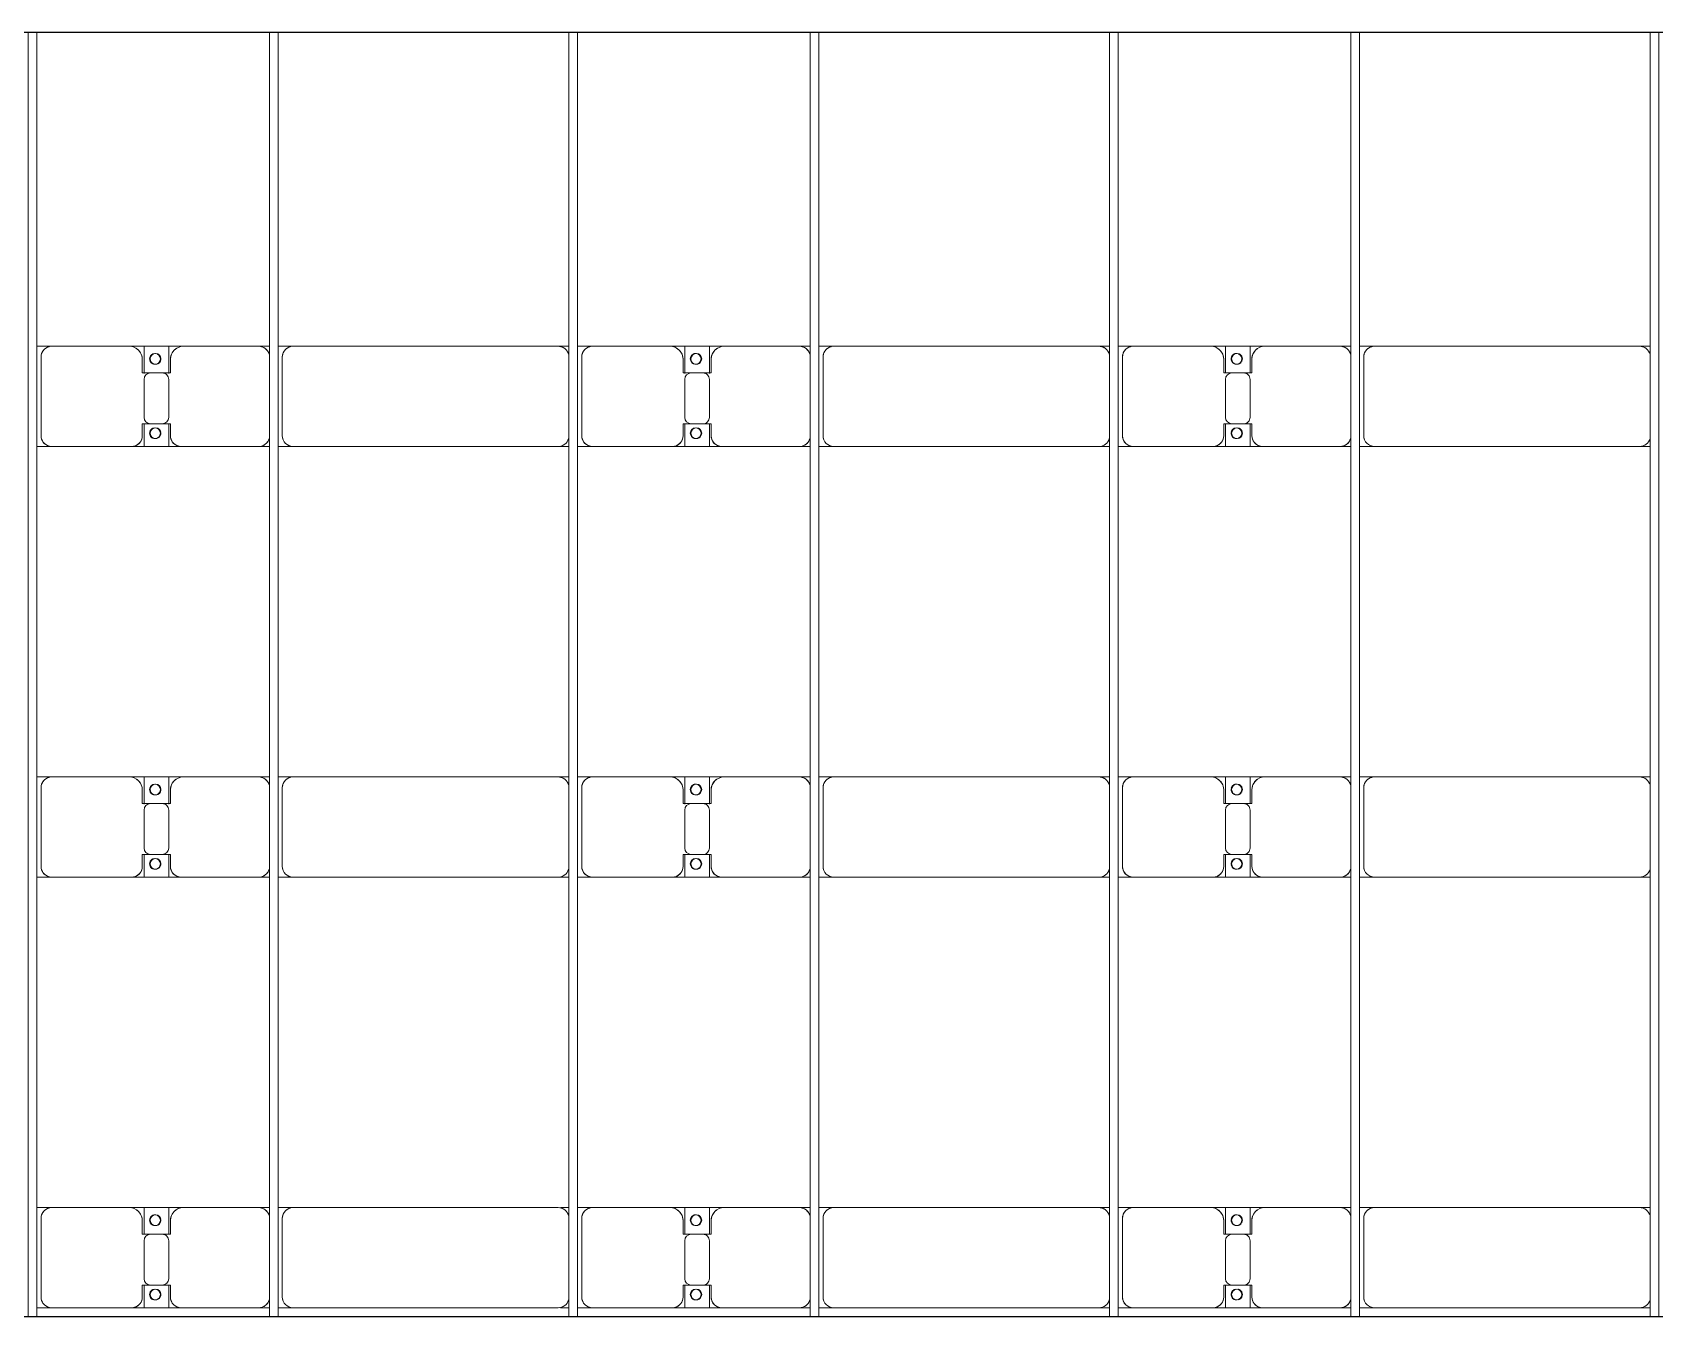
# Model space of a CAD drawing. Header units: millimetres. Extents: x -248177 to 167033, y 156986 to 268923.
# Drawn here: x -197593 to -190063, y 228459 to 234420 of the extents above; entities that cross this region are included whole.
import ezdxf

# ---------------------------------------------------------------- set-up
doc = ezdxf.new("R2010")
doc.units = ezdxf.units.MM
for name, color, linetype, lineweight in [('A-DETL-MBND', 5, 'Continuous', 9), ('A-GENM', 13, 'Continuous', 9), ('S-BEAM', 12, 'Continuous', 9)]:
    doc.layers.add(name, color=color, linetype=linetype, lineweight=lineweight)

# ---------------------------------------------------------------- blocks, each defined once
blk = doc.blocks.new('Dai phao do pin - DẢI PHAO ĐỠ PIN-V34-BỐ TRÍ KHUNG KẾT CẤU BÈ PIN 02')
at = {"layer": 'A-DETL-MBND', "color": 8}
for p, q in [((40859.7, 241.6), (40929.7, 241.6)), ((40859.7, 241.6), (40929.7, 241.6)), ((41289.7, 241.6), (40929.7, 241.6)), ((41289.7, 241.6), (41472.2, 241.6)), ((41472.2, 241.6), (41289.7, 241.6)), ((41357.8, 241.6), (41540.3, 241.6)), ((41357.8, 116.2), (41357.8, 241.6)), ((41540.3, 241.6), (41357.8, 241.6)), ((41472.2, 241.6), (41472.2, 116.2)), ((41890.3, 241.6), (41540.3, 241.6)), ((41890.3, 241.6), (41939.7, 241.6)), ((41890.3, 241.6), (41939.7, 241.6)), ((41979.7, 241.6), (42049.7, 241.6)), ((41979.7, 241.6), (42049.7, 241.6)), ((43280.3, 241.6), (42049.7, 241.6)), ((43290.8, 241.6), (43329.7, 241.6)), ((43290.8, 241.6), (43329.7, 241.6)), ((43369.7, 241.6), (43439.7, 241.6)), ((43369.7, 241.6), (43439.7, 241.6)), ((43799.7, 241.6), (43439.7, 241.6)), ((43799.7, 241.6), (43982.2, 241.6)), ((43982.2, 241.6), (43799.7, 241.6)), ((43867.8, 241.6), (44050.3, 241.6)), ((43867.8, 116.2), (43867.8, 241.6)), ((44050.3, 241.6), (43867.8, 241.6)), ((43982.2, 241.6), (43982.2, 116.2)), ((44400.3, 241.6), (44050.3, 241.6)), ((44400.3, 241.6), (44449.7, 241.6)), ((44400.3, 241.6), (44449.7, 241.6)), ((44489.7, 241.6), (44559.7, 241.6)), ((44489.7, 241.6), (44559.7, 241.6)), ((45790.3, 241.6), (44559.7, 241.6)), ((45790.3, 241.6), (45839.7, 241.6)), ((45790.3, 241.6), (45839.7, 241.6)), ((45879.7, 241.6), (45949.7, 241.6)), ((45879.7, 241.6), (45949.7, 241.6)), ((46309.7, 241.6), (45949.7, 241.6)), ((46309.7, 241.6), (46492.2, 241.6)), ((46492.2, 241.6), (46309.7, 241.6)), ((46377.8, 241.6), (46560.3, 241.6)), ((46377.8, 116.2), (46377.8, 241.6)), ((46560.3, 241.6), (46377.8, 241.6)), ((46492.2, 241.6), (46492.2, 116.2)), ((46910.3, 241.6), (46560.3, 241.6)), ((46910.3, 241.6), (46959.7, 241.6)), ((46910.3, 241.6), (46959.7, 241.6)), ((46999.7, 241.6), (47069.7, 241.6)), ((46999.7, 241.6), (47069.7, 241.6)), ((48300.3, 241.6), (47069.7, 241.6)), ((48300.3, 241.6), (48349.7, 241.6)), ((48300.3, 241.6), (48349.7, 241.6)), ((40879.7, 191.6), (40879.7, -173.4)), ((41349.7, 118.2), (41349.7, 181.6)), ((41480.3, 181.6), (41480.3, 118.2)), ((41999.7, 191.6), (41999.7, -173.4)), ((43389.7, 191.6), (43389.7, -173.4)), ((43859.7, 118.2), (43859.7, 181.6)), ((43990.3, 181.6), (43990.3, 118.2)), ((44509.7, 191.6), (44509.7, -173.4)), ((45899.7, 191.6), (45899.7, -173.4)), ((46369.7, 118.2), (46369.7, 181.6)), ((46500.3, 181.6), (46500.3, 118.2)), ((47019.7, 191.6), (47019.7, -173.4)), ((41442.2, 118.2), (41349.7, 118.2)), ((41357.8, 88.2), (41357.8, -88.2)), ((41480.3, 118.2), (41387.8, 118.2)), ((41472.2, -88.2), (41472.2, 88.2)), ((43952.2, 118.2), (43859.7, 118.2)), ((43867.8, 88.2), (43867.8, -88.2)), ((43990.3, 118.2), (43897.8, 118.2)), ((43982.2, -88.2), (43982.2, 88.2)), ((46462.2, 118.2), (46369.7, 118.2)), ((46377.8, 88.2), (46377.8, -88.2)), ((46500.3, 118.2), (46407.8, 118.2)), ((46492.2, -88.2), (46492.2, 88.2)), ((41349.7, -173.4), (41349.7, -118.2)), ((41349.7, -118.2), (41442.2, -118.2)), ((41357.8, -223.4), (41357.8, -116.2)), ((41387.8, -118.2), (41480.3, -118.2)), ((41472.2, -116.2), (41472.2, -223.4)), ((41480.3, -118.2), (41480.3, -173.4)), ((43859.7, -173.4), (43859.7, -118.2)), ((43859.7, -118.2), (43952.2, -118.2)), ((43867.8, -223.4), (43867.8, -116.2)), ((43897.8, -118.2), (43990.3, -118.2)), ((43982.2, -116.2), (43982.2, -223.4)), ((43990.3, -118.2), (43990.3, -173.4)), ((46369.7, -173.4), (46369.7, -118.2)), ((46369.7, -118.2), (46462.2, -118.2)), ((46377.8, -223.4), (46377.8, -116.2)), ((46407.8, -118.2), (46500.3, -118.2)), ((46492.2, -116.2), (46492.2, -223.4)), ((46500.3, -118.2), (46500.3, -173.4)), ((40929.7, -223.4), (40859.7, -223.4)), ((40929.7, -223.4), (40859.7, -223.4)), ((40929.7, -223.4), (41299.7, -223.4)), ((41472.2, -223.4), (41299.7, -223.4)), ((41299.7, -223.4), (41472.2, -223.4)), ((41530.3, -223.4), (41357.8, -223.4)), ((41357.8, -223.4), (41530.3, -223.4)), ((41530.3, -223.4), (41890.3, -223.4)), ((41939.7, -223.4), (41890.3, -223.4)), ((41939.7, -223.4), (41890.3, -223.4)), ((42049.7, -223.4), (41979.7, -223.4)), ((42049.7, -223.4), (41979.7, -223.4)), ((42049.7, -223.4), (43280.3, -223.4)), ((43329.7, -223.4), (43290.8, -223.4)), ((43329.7, -223.4), (43290.8, -223.4)), ((43439.7, -223.4), (43369.7, -223.4)), ((43439.7, -223.4), (43369.7, -223.4)), ((43439.7, -223.4), (43809.7, -223.4)), ((43982.2, -223.4), (43809.7, -223.4)), ((43809.7, -223.4), (43982.2, -223.4)), ((44040.3, -223.4), (43867.8, -223.4)), ((43867.8, -223.4), (44040.3, -223.4)), ((44040.3, -223.4), (44400.3, -223.4)), ((44449.7, -223.4), (44400.3, -223.4)), ((44449.7, -223.4), (44400.3, -223.4)), ((44559.7, -223.4), (44489.7, -223.4)), ((44559.7, -223.4), (44489.7, -223.4)), ((44559.7, -223.4), (45790.3, -223.4)), ((45839.7, -223.4), (45790.3, -223.4)), ((45839.7, -223.4), (45790.3, -223.4)), ((45949.7, -223.4), (45879.7, -223.4)), ((45949.7, -223.4), (45879.7, -223.4)), ((45949.7, -223.4), (46319.7, -223.4)), ((46492.2, -223.4), (46319.7, -223.4)), ((46319.7, -223.4), (46492.2, -223.4)), ((46550.3, -223.4), (46377.8, -223.4)), ((46377.8, -223.4), (46550.3, -223.4)), ((46550.3, -223.4), (46910.3, -223.4)), ((46959.7, -223.4), (46910.3, -223.4)), ((46959.7, -223.4), (46910.3, -223.4)), ((47069.7, -223.4), (46999.7, -223.4)), ((47069.7, -223.4), (46999.7, -223.4)), ((47069.7, -223.4), (48300.3, -223.4)), ((48349.7, -223.4), (48300.3, -223.4)), ((48349.7, -223.4), (48300.3, -223.4))]:
    blk.add_line(p, q, dxfattribs=at)
for centre, radius, start, end in [((40929.7, 191.6), 50, 90, 180), ((40929.7, 191.6), 50, 105, 180), ((41289.7, 181.6), 60, 0, 90), ((41289.7, 181.6), 60, 0, 60), ((41540.3, 181.6), 60, 90, 180), ((41540.3, 181.6), 60, 120, 180), ((41890.3, 191.6), 50, 15, 90), ((41890.3, 191.6), 50, 15, 75), ((42049.7, 191.6), 50, 90, 180), ((42049.7, 191.6), 50, 105, 135), ((43280.3, 191.6), 50, 15, 90), ((43280.3, 191.6), 50, 60, 77.87391), ((43439.7, 191.6), 50, 90, 180), ((43439.7, 191.6), 50, 105, 180), ((43799.7, 181.6), 60, 0, 90), ((43799.7, 181.6), 60, 0, 60), ((44050.3, 181.6), 60, 90, 180), ((44050.3, 181.6), 60, 120, 180), ((44400.3, 191.6), 50, 15, 90), ((44400.3, 191.6), 50, 15, 75), ((44559.7, 191.6), 50, 90, 180), ((44559.7, 191.6), 50, 105, 135), ((45790.3, 191.6), 50, 15, 90), ((45790.3, 191.6), 50, 60, 90), ((45949.7, 191.6), 50, 90, 180), ((45949.7, 191.6), 50, 105, 180), ((46309.7, 181.6), 60, 0, 90), ((46309.7, 181.6), 60, 0, 60), ((46560.3, 181.6), 60, 90, 180), ((46560.3, 181.6), 60, 120, 180), ((46910.3, 191.6), 50, 15, 90), ((46910.3, 191.6), 50, 15, 75), ((47069.7, 191.6), 50, 90, 180), ((47069.7, 191.6), 50, 105, 135), ((48300.3, 191.6), 50, 15, 90), ((48300.3, 191.6), 50, 60, 90), ((41408.6, 183.2), 25, 0, 180), ((41408.6, 183.2), 25, 180, 0), ((41408.6, 183.2), 25, 0, 165), ((41411.4, 183.2), 25, 0, 180), ((41411.4, 183.2), 25, 90, 180), ((41411.4, 183.2), 25, 180, 360), ((41411.4, 183.2), 25, 180, 300), ((41408.6, 183.2), 25, 210, 0), ((41411.4, 183.2), 25, 15, 75), ((41411.4, 183.2), 25, 330, 345), ((42049.7, 191.6), 50, 150, 180), ((43280.3, 191.6), 50, 15, 30), ((43918.6, 183.2), 25, 0, 180), ((43918.6, 183.2), 25, 180, 360), ((43918.6, 183.2), 25, 0, 165), ((43921.4, 183.2), 25, 0, 180), ((43921.4, 183.2), 25, 90, 180), ((43921.4, 183.2), 25, 180, 0), ((43921.4, 183.2), 25, 180, 300), ((43918.6, 183.2), 25, 210, 360), ((43921.4, 183.2), 25, 15, 75), ((43921.4, 183.2), 25, 330, 345), ((44559.7, 191.6), 50, 150, 180), ((45790.3, 191.6), 50, 15, 30), ((46428.6, 183.2), 25, 0, 180), ((46428.6, 183.2), 25, 180, 0), ((46428.6, 183.2), 25, 0, 165), ((46431.4, 183.2), 25, 0, 180), ((46431.4, 183.2), 25, 90, 180), ((46431.4, 183.2), 25, 180, 360), ((46431.4, 183.2), 25, 180, 300), ((46428.6, 183.2), 25, 210, 0), ((46431.4, 183.2), 25, 15, 75), ((46431.4, 183.2), 25, 330, 345), ((47069.7, 191.6), 50, 150, 180), ((48300.3, 191.6), 50, 15, 30), ((41387.8, 88.2), 30, 90, 180), ((41442.2, 88.2), 30, 360, 90), ((43897.8, 88.2), 30, 90, 180), ((43952.2, 88.2), 30, 360, 90), ((46407.8, 88.2), 30, 90, 180), ((46462.2, 88.2), 30, 0, 90), ((41387.8, -88.2), 30, 180, 270), ((41408.6, -161.8), 25, 0, 180), ((41408.6, -161.8), 25, 105, 165), ((41411.4, -161.8), 25, 0, 180), ((41411.4, -161.8), 25, 105, 180), ((41408.6, -161.8), 25, 0, 75), ((41411.4, -161.8), 25, 15, 75), ((41442.2, -88.2), 30, 270, 360), ((43897.8, -88.2), 30, 180, 270), ((43918.6, -161.8), 25, 0, 180), ((43918.6, -161.8), 25, 105, 165), ((43921.4, -161.8), 25, 0, 180), ((43921.4, -161.8), 25, 105, 180), ((43918.6, -161.8), 25, 0, 75), ((43921.4, -161.8), 25, 15, 75), ((43952.2, -88.2), 30, 270, 0), ((46407.8, -88.2), 30, 180, 270), ((46428.6, -161.8), 25, 0, 180), ((46428.6, -161.8), 25, 105, 165), ((46431.4, -161.8), 25, 0, 180), ((46431.4, -161.8), 25, 105, 180), ((46428.6, -161.8), 25, 0, 75), ((46431.4, -161.8), 25, 15, 75), ((46462.2, -88.2), 30, 270, 0), ((40929.7, -173.4), 50, 180, 270), ((40929.7, -173.4), 50, 180, 255), ((41299.7, -173.4), 50, 270, 0), ((41299.7, -173.4), 50, 285, 0), ((41408.6, -161.8), 25, 180, 360), ((41408.6, -161.8), 25, 195, 0), ((41411.4, -161.8), 25, 180, 0), ((41411.4, -161.8), 25, 180, 270), ((41411.4, -161.8), 25, 285, 345), ((41530.3, -173.4), 50, 180, 270), ((41530.3, -173.4), 50, 180, 255), ((41890.3, -173.4), 50, 270, 345), ((41890.3, -173.4), 50, 285, 345), ((42049.7, -173.4), 50, 180, 270), ((42049.7, -173.4), 50, 180, 210), ((42049.7, -173.4), 50, 240, 270), ((43280.3, -173.4), 50, 270, 345), ((43280.3, -173.4), 50, 285, 300), ((43280.3, -173.4), 50, 330, 345), ((43439.7, -173.4), 50, 180, 270), ((43439.7, -173.4), 50, 180, 255), ((43809.7, -173.4), 50, 270, 0), ((43809.7, -173.4), 50, 285, 0), ((43918.6, -161.8), 25, 180, 0), ((43918.6, -161.8), 25, 195, 0), ((43921.4, -161.8), 25, 180, 0), ((43921.4, -161.8), 25, 180, 270), ((43921.4, -161.8), 25, 285, 345), ((44040.3, -173.4), 50, 180, 270), ((44040.3, -173.4), 50, 180, 255), ((44400.3, -173.4), 50, 270, 345), ((44400.3, -173.4), 50, 285, 345), ((44559.7, -173.4), 50, 180, 270), ((44559.7, -173.4), 50, 180, 210), ((44559.7, -173.4), 50, 240, 270), ((45790.3, -173.4), 50, 270, 345), ((45790.3, -173.4), 50, 285, 300), ((45790.3, -173.4), 50, 330, 345), ((45949.7, -173.4), 50, 180, 270), ((45949.7, -173.4), 50, 180, 255), ((46319.7, -173.4), 50, 270, 0), ((46319.7, -173.4), 50, 285, 360), ((46428.6, -161.8), 25, 180, 360), ((46428.6, -161.8), 25, 195, 0), ((46431.4, -161.8), 25, 180, 360), ((46431.4, -161.8), 25, 180, 270), ((46431.4, -161.8), 25, 285, 345), ((46550.3, -173.4), 50, 180, 270), ((46550.3, -173.4), 50, 180, 255), ((46910.3, -173.4), 50, 270, 345), ((46910.3, -173.4), 50, 285, 345), ((47069.7, -173.4), 50, 180, 270), ((47069.7, -173.4), 50, 180, 210), ((47069.7, -173.4), 50, 240, 270), ((48300.3, -173.4), 50, 270, 345), ((48300.3, -173.4), 50, 285, 300), ((48300.3, -173.4), 50, 330, 345)]:
    blk.add_arc(centre, radius, start, end, dxfattribs=at)
blk = doc.blocks.new('Dai phao do pin - DẢI PHAO ĐỠ PIN-V35-BỐ TRÍ KHUNG KẾT CẤU BÈ PIN 02')
at = {"layer": 'A-DETL-MBND', "color": 8}
for p, q in [((40859.7, 241.6), (40929.7, 241.6)), ((40859.7, 241.6), (40929.7, 241.6)), ((41289.7, 241.6), (40929.7, 241.6)), ((41289.7, 241.6), (41472.2, 241.6)), ((41472.2, 241.6), (41289.7, 241.6)), ((41357.8, 241.6), (41540.3, 241.6)), ((41357.8, 116.2), (41357.8, 241.6)), ((41540.3, 241.6), (41357.8, 241.6)), ((41472.2, 241.6), (41472.2, 116.2)), ((41890.3, 241.6), (41540.3, 241.6)), ((41890.3, 241.6), (41939.7, 241.6)), ((41890.3, 241.6), (41939.7, 241.6)), ((41979.7, 241.6), (42049.7, 241.6)), ((41979.7, 241.6), (42049.7, 241.6)), ((43280.3, 241.6), (42049.7, 241.6)), ((43280.3, 241.6), (43329.7, 241.6)), ((43280.3, 241.6), (43329.7, 241.6)), ((43369.7, 241.6), (43439.7, 241.6)), ((43369.7, 241.6), (43439.7, 241.6)), ((43799.7, 241.6), (43439.7, 241.6)), ((43799.7, 241.6), (43982.2, 241.6)), ((43982.2, 241.6), (43799.7, 241.6)), ((43867.8, 241.6), (44050.3, 241.6)), ((43867.8, 116.2), (43867.8, 241.6)), ((44050.3, 241.6), (43867.8, 241.6)), ((43982.2, 241.6), (43982.2, 116.2)), ((44400.3, 241.6), (44050.3, 241.6)), ((44400.3, 241.6), (44449.7, 241.6)), ((44400.3, 241.6), (44449.7, 241.6)), ((44489.7, 241.6), (44559.7, 241.6)), ((44489.7, 241.6), (44559.7, 241.6)), ((45790.3, 241.6), (44559.7, 241.6)), ((45790.3, 241.6), (45839.7, 241.6)), ((45790.3, 241.6), (45839.7, 241.6)), ((45879.7, 241.6), (45949.7, 241.6)), ((45879.7, 241.6), (45949.7, 241.6)), ((46309.7, 241.6), (45949.7, 241.6)), ((46309.7, 241.6), (46492.2, 241.6)), ((46492.2, 241.6), (46309.7, 241.6)), ((46377.8, 241.6), (46560.3, 241.6)), ((46377.8, 116.2), (46377.8, 241.6)), ((46560.3, 241.6), (46377.8, 241.6)), ((46492.2, 241.6), (46492.2, 116.2)), ((46910.3, 241.6), (46560.3, 241.6)), ((46910.3, 241.6), (46959.7, 241.6)), ((46910.3, 241.6), (46959.7, 241.6)), ((46999.7, 241.6), (47069.7, 241.6)), ((46999.7, 241.6), (47069.7, 241.6)), ((48300.3, 241.6), (47069.7, 241.6)), ((48300.3, 241.6), (48349.7, 241.6)), ((48300.3, 241.6), (48349.7, 241.6)), ((40879.7, 191.6), (40879.7, -173.4)), ((41349.7, 118.2), (41349.7, 181.6)), ((41480.3, 181.6), (41480.3, 118.2)), ((41999.7, 191.6), (41999.7, -173.4)), ((43389.7, 191.6), (43389.7, -173.4)), ((43859.7, 118.2), (43859.7, 181.6)), ((43990.3, 181.6), (43990.3, 118.2)), ((44509.7, 191.6), (44509.7, -173.4)), ((45899.7, 191.6), (45899.7, -173.4)), ((46369.7, 118.2), (46369.7, 181.6)), ((46500.3, 181.6), (46500.3, 118.2)), ((47019.7, 191.6), (47019.7, -173.4)), ((41442.2, 118.2), (41349.7, 118.2)), ((41357.8, 88.2), (41357.8, -88.2)), ((41480.3, 118.2), (41387.8, 118.2)), ((41472.2, -88.2), (41472.2, 88.2)), ((43952.2, 118.2), (43859.7, 118.2)), ((43867.8, 88.2), (43867.8, -88.2)), ((43990.3, 118.2), (43897.8, 118.2)), ((43982.2, -88.2), (43982.2, 88.2)), ((46462.2, 118.2), (46369.7, 118.2)), ((46377.8, 88.2), (46377.8, -88.2)), ((46500.3, 118.2), (46407.8, 118.2)), ((46492.2, -88.2), (46492.2, 88.2)), ((41349.7, -173.4), (41349.7, -118.2)), ((41349.7, -118.2), (41442.2, -118.2)), ((41357.8, -223.4), (41357.8, -116.2)), ((41387.8, -118.2), (41480.3, -118.2)), ((41472.2, -116.2), (41472.2, -223.4)), ((41480.3, -118.2), (41480.3, -173.4)), ((43859.7, -173.4), (43859.7, -118.2)), ((43859.7, -118.2), (43952.2, -118.2)), ((43867.8, -223.4), (43867.8, -116.2)), ((43897.8, -118.2), (43990.3, -118.2)), ((43982.2, -116.2), (43982.2, -223.4)), ((43990.3, -118.2), (43990.3, -173.4)), ((46369.7, -173.4), (46369.7, -118.2)), ((46369.7, -118.2), (46462.2, -118.2)), ((46377.8, -223.4), (46377.8, -116.2)), ((46407.8, -118.2), (46500.3, -118.2)), ((46492.2, -116.2), (46492.2, -223.4)), ((46500.3, -118.2), (46500.3, -173.4)), ((40929.7, -223.4), (40859.7, -223.4)), ((40929.7, -223.4), (40859.7, -223.4)), ((40929.7, -223.4), (41299.7, -223.4)), ((41472.2, -223.4), (41299.7, -223.4)), ((41299.7, -223.4), (41472.2, -223.4)), ((41530.3, -223.4), (41357.8, -223.4)), ((41357.8, -223.4), (41530.3, -223.4)), ((41530.3, -223.4), (41890.3, -223.4)), ((41939.7, -223.4), (41890.3, -223.4)), ((41939.7, -223.4), (41890.3, -223.4)), ((42049.7, -223.4), (41979.7, -223.4)), ((42049.7, -223.4), (41979.7, -223.4)), ((42049.7, -223.4), (43280.3, -223.4)), ((43329.7, -223.4), (43280.3, -223.4)), ((43329.7, -223.4), (43280.3, -223.4)), ((43439.7, -223.4), (43369.7, -223.4)), ((43439.7, -223.4), (43369.7, -223.4)), ((43439.7, -223.4), (43809.7, -223.4)), ((43982.2, -223.4), (43809.7, -223.4)), ((43809.7, -223.4), (43982.2, -223.4)), ((44040.3, -223.4), (43867.8, -223.4)), ((43867.8, -223.4), (44040.3, -223.4)), ((44040.3, -223.4), (44400.3, -223.4)), ((44449.7, -223.4), (44400.3, -223.4)), ((44449.7, -223.4), (44400.3, -223.4)), ((44559.7, -223.4), (44489.7, -223.4)), ((44559.7, -223.4), (44489.7, -223.4)), ((44559.7, -223.4), (45790.3, -223.4)), ((45839.7, -223.4), (45790.3, -223.4)), ((45839.7, -223.4), (45790.3, -223.4)), ((45949.7, -223.4), (45879.7, -223.4)), ((45949.7, -223.4), (45879.7, -223.4)), ((45949.7, -223.4), (46319.7, -223.4)), ((46492.2, -223.4), (46319.7, -223.4)), ((46319.7, -223.4), (46492.2, -223.4)), ((46550.3, -223.4), (46377.8, -223.4)), ((46377.8, -223.4), (46550.3, -223.4)), ((46550.3, -223.4), (46910.3, -223.4)), ((46959.7, -223.4), (46910.3, -223.4)), ((46959.7, -223.4), (46910.3, -223.4)), ((47069.7, -223.4), (46999.7, -223.4)), ((47069.7, -223.4), (46999.7, -223.4)), ((47069.7, -223.4), (48300.3, -223.4)), ((48349.7, -223.4), (48300.3, -223.4)), ((48349.7, -223.4), (48300.3, -223.4))]:
    blk.add_line(p, q, dxfattribs=at)
for centre, radius, start, end in [((40929.7, 191.6), 50, 90, 180), ((40929.7, 191.6), 50, 105, 180), ((41289.7, 181.6), 60, 0, 90), ((41289.7, 181.6), 60, 1.33699, 60), ((41540.3, 181.6), 60, 90, 180), ((41540.3, 181.6), 60, 120, 178.66469), ((41890.3, 191.6), 50, 15, 90), ((41890.3, 191.6), 50, 15, 75), ((42049.7, 191.6), 50, 90, 180), ((42049.7, 191.6), 50, 105, 135), ((43280.3, 191.6), 50, 15, 90), ((43280.3, 191.6), 50, 60, 90), ((43439.7, 191.6), 50, 90, 180), ((43439.7, 191.6), 50, 105, 180), ((43799.7, 181.6), 60, 0, 90), ((43799.7, 181.6), 60, 1.30489, 60), ((44050.3, 181.6), 60, 90, 180), ((44050.3, 181.6), 60, 120, 178.69679), ((44400.3, 191.6), 50, 15, 90), ((44400.3, 191.6), 50, 15, 75), ((44559.7, 191.6), 50, 90, 180), ((44559.7, 191.6), 50, 105, 135), ((45790.3, 191.6), 50, 15, 90), ((45790.3, 191.6), 50, 60, 90), ((45949.7, 191.6), 50, 90, 180), ((45949.7, 191.6), 50, 105, 180), ((46309.7, 181.6), 60, 0, 90), ((46309.7, 181.6), 60, 1.27279, 60), ((46560.3, 181.6), 60, 90, 180), ((46560.3, 181.6), 60, 120, 178.72889), ((46910.3, 191.6), 50, 15, 90), ((46910.3, 191.6), 50, 15, 75), ((47069.7, 191.6), 50, 90, 180), ((47069.7, 191.6), 50, 105, 135), ((48300.3, 191.6), 50, 15, 90), ((48300.3, 191.6), 50, 60, 90), ((41408.6, 183.2), 25, 0, 180), ((41408.6, 183.2), 25, 180, 0), ((41408.6, 183.2), 25, 0, 165), ((41411.4, 183.2), 25, 0, 180), ((41411.4, 183.2), 25, 90, 180), ((41411.4, 183.2), 25, 180, 360), ((41411.4, 183.2), 25, 180.49581, 300), ((41408.6, 183.2), 25, 210, 359.50274), ((41411.4, 183.2), 25, 15, 75), ((41411.4, 183.2), 25, 330, 345), ((42049.7, 191.6), 50, 150, 180), ((43280.3, 191.6), 50, 15, 30), ((43918.6, 183.2), 25, 0, 180), ((43918.6, 183.2), 25, 180, 360), ((43918.6, 183.2), 25, 0, 165), ((43921.4, 183.2), 25, 0, 180), ((43921.4, 183.2), 25, 90, 180), ((43921.4, 183.2), 25, 180, 0), ((43921.4, 183.2), 25, 180.57285, 300), ((43918.6, 183.2), 25, 210, 359.4257), ((43921.4, 183.2), 25, 15, 75), ((43921.4, 183.2), 25, 330, 345), ((44559.7, 191.6), 50, 150, 180), ((45790.3, 191.6), 50, 15, 30), ((46428.6, 183.2), 25, 0, 180), ((46428.6, 183.2), 25, 180, 0), ((46428.6, 183.2), 25, 0, 165), ((46431.4, 183.2), 25, 0, 180), ((46431.4, 183.2), 25, 90, 180), ((46431.4, 183.2), 25, 180, 360), ((46431.4, 183.2), 25, 180.64989, 300), ((46428.6, 183.2), 25, 210, 359.34866), ((46431.4, 183.2), 25, 15, 75), ((46431.4, 183.2), 25, 330, 345), ((47069.7, 191.6), 50, 150, 180), ((48300.3, 191.6), 50, 15, 30), ((41387.8, 88.2), 30, 90, 180), ((41442.2, 88.2), 30, 360, 90), ((43897.8, 88.2), 30, 90, 180), ((43952.2, 88.2), 30, 360, 90), ((46407.8, 88.2), 30, 90, 180), ((46462.2, 88.2), 30, 0, 90), ((41387.8, -88.2), 30, 180, 270), ((41408.6, -161.8), 25, 0, 180), ((41408.6, -161.8), 25, 105, 165), ((41411.4, -161.8), 25, 0, 180), ((41411.4, -161.8), 25, 105, 180), ((41408.6, -161.8), 25, 0, 75), ((41411.4, -161.8), 25, 15, 75), ((41442.2, -88.2), 30, 270, 360), ((43897.8, -88.2), 30, 180, 270), ((43918.6, -161.8), 25, 0, 180), ((43918.6, -161.8), 25, 105, 165), ((43921.4, -161.8), 25, 0, 180), ((43921.4, -161.8), 25, 105, 180), ((43918.6, -161.8), 25, 0, 75), ((43921.4, -161.8), 25, 15, 75), ((43952.2, -88.2), 30, 270, 0), ((46407.8, -88.2), 30, 180, 270), ((46428.6, -161.8), 25, 0, 180), ((46428.6, -161.8), 25, 105, 165), ((46431.4, -161.8), 25, 0, 180), ((46431.4, -161.8), 25, 105, 180), ((46428.6, -161.8), 25, 0, 75), ((46431.4, -161.8), 25, 15, 75), ((46462.2, -88.2), 30, 270, 0), ((40929.7, -173.4), 50, 180, 270), ((40929.7, -173.4), 50, 180, 255), ((41299.7, -173.4), 50, 270, 0), ((41299.7, -173.4), 50, 285, 0), ((41408.6, -161.8), 25, 180, 360), ((41408.6, -161.8), 25, 195, 0), ((41411.4, -161.8), 25, 180, 0), ((41411.4, -161.8), 25, 180, 270), ((41411.4, -161.8), 25, 285, 345), ((41530.3, -173.4), 50, 180, 270), ((41530.3, -173.4), 50, 180, 255), ((41890.3, -173.4), 50, 270, 345), ((41890.3, -173.4), 50, 285, 345), ((42049.7, -173.4), 50, 180, 270), ((42049.7, -173.4), 50, 180, 210), ((42049.7, -173.4), 50, 240, 270), ((43280.3, -173.4), 50, 270, 345), ((43280.3, -173.4), 50, 285, 300), ((43280.3, -173.4), 50, 330, 345), ((43439.7, -173.4), 50, 180, 270), ((43439.7, -173.4), 50, 180, 255), ((43809.7, -173.4), 50, 270, 0), ((43809.7, -173.4), 50, 285, 0), ((43918.6, -161.8), 25, 180, 0), ((43918.6, -161.8), 25, 195, 0), ((43921.4, -161.8), 25, 180, 0), ((43921.4, -161.8), 25, 180, 270), ((43921.4, -161.8), 25, 285, 345), ((44040.3, -173.4), 50, 180, 270), ((44040.3, -173.4), 50, 180, 255), ((44400.3, -173.4), 50, 270, 345), ((44400.3, -173.4), 50, 285, 345), ((44559.7, -173.4), 50, 180, 270), ((44559.7, -173.4), 50, 180, 210), ((44559.7, -173.4), 50, 240, 270), ((45790.3, -173.4), 50, 270, 345), ((45790.3, -173.4), 50, 285, 300), ((45790.3, -173.4), 50, 330, 345), ((45949.7, -173.4), 50, 180, 270), ((45949.7, -173.4), 50, 180, 255), ((46319.7, -173.4), 50, 270, 0), ((46319.7, -173.4), 50, 285, 360), ((46428.6, -161.8), 25, 180, 360), ((46428.6, -161.8), 25, 195, 0), ((46431.4, -161.8), 25, 180, 360), ((46431.4, -161.8), 25, 180, 270), ((46431.4, -161.8), 25, 285, 345), ((46550.3, -173.4), 50, 180, 270), ((46550.3, -173.4), 50, 180, 255), ((46910.3, -173.4), 50, 270, 345), ((46910.3, -173.4), 50, 285, 345), ((47069.7, -173.4), 50, 180, 270), ((47069.7, -173.4), 50, 180, 210), ((47069.7, -173.4), 50, 240, 270), ((48300.3, -173.4), 50, 270, 345), ((48300.3, -173.4), 50, 285, 300), ((48300.3, -173.4), 50, 330, 345)]:
    blk.add_arc(centre, radius, start, end, dxfattribs=at)
blk = doc.blocks.new('Dai phao do pin - DẢI PHAO ĐỠ PIN-V36-BỐ TRÍ KHUNG KẾT CẤU BÈ PIN 02')
at = {"layer": 'A-DETL-MBND', "color": 8}
for p, q in [((40859.7, 241.6), (40929.7, 241.6)), ((40859.7, 241.6), (40929.7, 241.6)), ((41289.7, 241.6), (40929.7, 241.6)), ((41289.7, 241.6), (41472.2, 241.6)), ((41472.2, 241.6), (41289.7, 241.6)), ((41357.8, 241.6), (41540.3, 241.6)), ((41357.8, 116.2), (41357.8, 241.6)), ((41540.3, 241.6), (41357.8, 241.6)), ((41472.2, 241.6), (41472.2, 116.2)), ((41890.3, 241.6), (41540.3, 241.6)), ((41890.3, 241.6), (41939.7, 241.6)), ((41890.3, 241.6), (41939.7, 241.6)), ((41979.7, 241.6), (42049.7, 241.6)), ((41979.7, 241.6), (42049.7, 241.6)), ((43280.3, 241.6), (42049.7, 241.6)), ((43280.3, 241.6), (43329.7, 241.6)), ((43280.3, 241.6), (43329.7, 241.6)), ((43369.7, 241.6), (43439.7, 241.6)), ((43369.7, 241.6), (43439.7, 241.6)), ((43799.7, 241.6), (43439.7, 241.6)), ((43799.7, 241.6), (43982.2, 241.6)), ((43982.2, 241.6), (43799.7, 241.6)), ((43867.8, 241.6), (44050.3, 241.6)), ((43867.8, 116.2), (43867.8, 241.6)), ((44050.3, 241.6), (43867.8, 241.6)), ((43982.2, 241.6), (43982.2, 116.2)), ((44400.3, 241.6), (44050.3, 241.6)), ((44400.3, 241.6), (44449.7, 241.6)), ((44400.3, 241.6), (44449.7, 241.6)), ((44489.7, 241.6), (44559.7, 241.6)), ((44489.7, 241.6), (44559.7, 241.6)), ((45790.3, 241.6), (44559.7, 241.6)), ((45790.3, 241.6), (45839.7, 241.6)), ((45790.3, 241.6), (45839.7, 241.6)), ((45879.7, 241.6), (45949.7, 241.6)), ((45879.7, 241.6), (45949.7, 241.6)), ((46309.7, 241.6), (45949.7, 241.6)), ((46309.7, 241.6), (46492.2, 241.6)), ((46492.2, 241.6), (46309.7, 241.6)), ((46377.8, 241.6), (46560.3, 241.6)), ((46377.8, 116.2), (46377.8, 241.6)), ((46560.3, 241.6), (46377.8, 241.6)), ((46492.2, 241.6), (46492.2, 116.2)), ((46910.3, 241.6), (46560.3, 241.6)), ((46910.3, 241.6), (46959.7, 241.6)), ((46910.3, 241.6), (46959.7, 241.6)), ((46999.7, 241.6), (47069.7, 241.6)), ((46999.7, 241.6), (47069.7, 241.6)), ((48300.3, 241.6), (47069.7, 241.6)), ((48300.3, 241.6), (48349.7, 241.6)), ((48300.3, 241.6), (48349.7, 241.6)), ((40879.7, 191.6), (40879.7, -173.4)), ((41349.7, 118.2), (41349.7, 181.6)), ((41480.3, 181.6), (41480.3, 118.2)), ((41999.7, 191.6), (41999.7, -173.4)), ((43389.7, 191.6), (43389.7, -173.4)), ((43859.7, 118.2), (43859.7, 181.6)), ((43990.3, 181.6), (43990.3, 118.2)), ((44509.7, 191.6), (44509.7, -173.4)), ((45899.7, 191.6), (45899.7, -173.4)), ((46369.7, 118.2), (46369.7, 181.6)), ((46500.3, 181.6), (46500.3, 118.2)), ((47019.7, 191.6), (47019.7, -173.4)), ((41442.2, 118.2), (41349.7, 118.2)), ((41357.8, 88.2), (41357.8, -88.2)), ((41480.3, 118.2), (41387.8, 118.2)), ((41472.2, -88.2), (41472.2, 88.2)), ((43952.2, 118.2), (43859.7, 118.2)), ((43867.8, 88.2), (43867.8, -88.2)), ((43990.3, 118.2), (43897.8, 118.2)), ((43982.2, -88.2), (43982.2, 88.2)), ((46462.2, 118.2), (46369.7, 118.2)), ((46377.8, 88.2), (46377.8, -88.2)), ((46500.3, 118.2), (46407.8, 118.2)), ((46492.2, -88.2), (46492.2, 88.2)), ((41349.7, -173.4), (41349.7, -118.2)), ((41349.7, -118.2), (41442.2, -118.2)), ((41357.8, -223.4), (41357.8, -116.2)), ((41387.8, -118.2), (41480.3, -118.2)), ((41472.2, -116.2), (41472.2, -223.4)), ((41480.3, -118.2), (41480.3, -173.4)), ((43859.7, -173.4), (43859.7, -118.2)), ((43859.7, -118.2), (43952.2, -118.2)), ((43867.8, -223.4), (43867.8, -116.2)), ((43897.8, -118.2), (43990.3, -118.2)), ((43982.2, -116.2), (43982.2, -223.4)), ((43990.3, -118.2), (43990.3, -173.4)), ((46369.7, -173.4), (46369.7, -118.2)), ((46369.7, -118.2), (46462.2, -118.2)), ((46377.8, -223.4), (46377.8, -116.2)), ((46407.8, -118.2), (46500.3, -118.2)), ((46492.2, -116.2), (46492.2, -223.4)), ((46500.3, -118.2), (46500.3, -173.4)), ((40929.7, -223.4), (40859.7, -223.4)), ((40929.7, -223.4), (40859.7, -223.4)), ((40929.7, -223.4), (41299.7, -223.4)), ((41472.2, -223.4), (41299.7, -223.4)), ((41299.7, -223.4), (41472.2, -223.4)), ((41530.3, -223.4), (41357.8, -223.4)), ((41357.8, -223.4), (41530.3, -223.4)), ((41530.3, -223.4), (41890.3, -223.4)), ((41939.7, -223.4), (41890.3, -223.4)), ((41939.7, -223.4), (41890.3, -223.4)), ((42049.7, -223.4), (41979.7, -223.4)), ((42049.7, -223.4), (41979.7, -223.4)), ((42049.7, -223.4), (43280.3, -223.4)), ((43329.7, -223.4), (43280.3, -223.4)), ((43329.7, -223.4), (43280.3, -223.4)), ((43439.7, -223.4), (43369.7, -223.4)), ((43439.7, -223.4), (43369.7, -223.4)), ((43439.7, -223.4), (43809.7, -223.4)), ((43982.2, -223.4), (43809.7, -223.4)), ((43809.7, -223.4), (43982.2, -223.4)), ((44040.3, -223.4), (43867.8, -223.4)), ((43867.8, -223.4), (44040.3, -223.4)), ((44040.3, -223.4), (44400.3, -223.4)), ((44449.7, -223.4), (44400.3, -223.4)), ((44449.7, -223.4), (44400.3, -223.4)), ((44559.7, -223.4), (44489.7, -223.4)), ((44559.7, -223.4), (44489.7, -223.4)), ((44559.7, -223.4), (45790.3, -223.4)), ((45839.7, -223.4), (45790.3, -223.4)), ((45839.7, -223.4), (45790.3, -223.4)), ((45949.7, -223.4), (45879.7, -223.4)), ((45949.7, -223.4), (45879.7, -223.4)), ((45949.7, -223.4), (46319.7, -223.4)), ((46492.2, -223.4), (46319.7, -223.4)), ((46319.7, -223.4), (46492.2, -223.4)), ((46550.3, -223.4), (46377.8, -223.4)), ((46377.8, -223.4), (46550.3, -223.4)), ((46550.3, -223.4), (46910.3, -223.4)), ((46959.7, -223.4), (46910.3, -223.4)), ((46959.7, -223.4), (46910.3, -223.4)), ((47069.7, -223.4), (46999.7, -223.4)), ((47069.7, -223.4), (46999.7, -223.4)), ((47069.7, -223.4), (48300.3, -223.4)), ((48349.7, -223.4), (48300.3, -223.4)), ((48349.7, -223.4), (48300.3, -223.4))]:
    blk.add_line(p, q, dxfattribs=at)
for centre, radius, start, end in [((40929.7, 191.6), 50, 90, 180), ((40929.7, 191.6), 50, 105, 180), ((41289.7, 181.6), 60, 0, 90), ((41289.7, 181.6), 60, 0, 60), ((41540.3, 181.6), 60, 90, 180), ((41540.3, 181.6), 60, 120, 180), ((41890.3, 191.6), 50, 15, 90), ((41890.3, 191.6), 50, 15, 75), ((42049.7, 191.6), 50, 90, 180), ((42049.7, 191.6), 50, 105, 135), ((43280.3, 191.6), 50, 15, 90), ((43280.3, 191.6), 50, 60, 90), ((43439.7, 191.6), 50, 90, 180), ((43439.7, 191.6), 50, 105, 180), ((43799.7, 181.6), 60, 0, 90), ((43799.7, 181.6), 60, 0, 60), ((44050.3, 181.6), 60, 90, 180), ((44050.3, 181.6), 60, 120, 180), ((44400.3, 191.6), 50, 15, 90), ((44400.3, 191.6), 50, 15, 75), ((44559.7, 191.6), 50, 90, 180), ((44559.7, 191.6), 50, 105, 135), ((45790.3, 191.6), 50, 15, 90), ((45790.3, 191.6), 50, 60, 90), ((45949.7, 191.6), 50, 90, 180), ((45949.7, 191.6), 50, 105, 180), ((46309.7, 181.6), 60, 0, 90), ((46309.7, 181.6), 60, 0, 60), ((46560.3, 181.6), 60, 90, 180), ((46560.3, 181.6), 60, 120, 180), ((46910.3, 191.6), 50, 15, 90), ((46910.3, 191.6), 50, 15, 75), ((47069.7, 191.6), 50, 90, 180), ((47069.7, 191.6), 50, 105, 135), ((48300.3, 191.6), 50, 15, 90), ((48300.3, 191.6), 50, 60, 90), ((41408.6, 183.2), 25, 0, 180), ((41408.6, 183.2), 25, 180, 0), ((41408.6, 183.2), 25, 0, 165), ((41411.4, 183.2), 25, 0, 180), ((41411.4, 183.2), 25, 90, 180), ((41411.4, 183.2), 25, 180, 360), ((41411.4, 183.2), 25, 180, 300), ((41408.6, 183.2), 25, 210, 0), ((41411.4, 183.2), 25, 15, 75), ((41411.4, 183.2), 25, 330, 345), ((42049.7, 191.6), 50, 150, 180), ((43280.3, 191.6), 50, 15, 30), ((43918.6, 183.2), 25, 0, 180), ((43918.6, 183.2), 25, 180, 360), ((43918.6, 183.2), 25, 0, 165), ((43921.4, 183.2), 25, 0, 180), ((43921.4, 183.2), 25, 90, 180), ((43921.4, 183.2), 25, 180, 0), ((43921.4, 183.2), 25, 180, 300), ((43918.6, 183.2), 25, 210, 360), ((43921.4, 183.2), 25, 15, 75), ((43921.4, 183.2), 25, 330, 345), ((44559.7, 191.6), 50, 150, 180), ((45790.3, 191.6), 50, 15, 30), ((46428.6, 183.2), 25, 0, 180), ((46428.6, 183.2), 25, 180, 0), ((46428.6, 183.2), 25, 0, 165), ((46431.4, 183.2), 25, 0, 180), ((46431.4, 183.2), 25, 90, 180), ((46431.4, 183.2), 25, 180, 360), ((46431.4, 183.2), 25, 180, 300), ((46428.6, 183.2), 25, 210, 0), ((46431.4, 183.2), 25, 15, 75), ((46431.4, 183.2), 25, 330, 345), ((47069.7, 191.6), 50, 150, 180), ((48300.3, 191.6), 50, 15, 30), ((41387.8, 88.2), 30, 90, 180), ((41442.2, 88.2), 30, 360, 90), ((43897.8, 88.2), 30, 90, 180), ((43952.2, 88.2), 30, 360, 90), ((46407.8, 88.2), 30, 90, 180), ((46462.2, 88.2), 30, 0, 90), ((41387.8, -88.2), 30, 180, 270), ((41408.6, -161.8), 25, 0, 180), ((41408.6, -161.8), 25, 105, 165), ((41411.4, -161.8), 25, 0, 180), ((41411.4, -161.8), 25, 105, 180), ((41408.6, -161.8), 25, 0, 75), ((41411.4, -161.8), 25, 15, 75), ((41442.2, -88.2), 30, 270, 360), ((43897.8, -88.2), 30, 180, 270), ((43918.6, -161.8), 25, 0, 180), ((43918.6, -161.8), 25, 105, 165), ((43921.4, -161.8), 25, 0, 180), ((43921.4, -161.8), 25, 105, 180), ((43918.6, -161.8), 25, 0, 75), ((43921.4, -161.8), 25, 15, 75), ((43952.2, -88.2), 30, 270, 0), ((46407.8, -88.2), 30, 180, 270), ((46428.6, -161.8), 25, 0, 180), ((46428.6, -161.8), 25, 105, 165), ((46431.4, -161.8), 25, 0, 180), ((46431.4, -161.8), 25, 105, 180), ((46428.6, -161.8), 25, 0, 75), ((46431.4, -161.8), 25, 15, 75), ((46462.2, -88.2), 30, 270, 0), ((40929.7, -173.4), 50, 180, 270), ((40929.7, -173.4), 50, 180, 255), ((41299.7, -173.4), 50, 270, 0), ((41299.7, -173.4), 50, 285, 0), ((41408.6, -161.8), 25, 180, 360), ((41408.6, -161.8), 25, 195, 0), ((41411.4, -161.8), 25, 180, 0), ((41411.4, -161.8), 25, 180, 270), ((41411.4, -161.8), 25, 285, 345), ((41530.3, -173.4), 50, 180, 270), ((41530.3, -173.4), 50, 180, 255), ((41890.3, -173.4), 50, 270, 345), ((41890.3, -173.4), 50, 285, 345), ((42049.7, -173.4), 50, 180, 270), ((42049.7, -173.4), 50, 180, 210), ((42049.7, -173.4), 50, 240, 270), ((43280.3, -173.4), 50, 270, 345), ((43280.3, -173.4), 50, 285, 300), ((43280.3, -173.4), 50, 330, 345), ((43439.7, -173.4), 50, 180, 270), ((43439.7, -173.4), 50, 180, 255), ((43809.7, -173.4), 50, 270, 0), ((43809.7, -173.4), 50, 285, 0), ((43918.6, -161.8), 25, 180, 0), ((43918.6, -161.8), 25, 195, 0), ((43921.4, -161.8), 25, 180, 0), ((43921.4, -161.8), 25, 180, 270), ((43921.4, -161.8), 25, 285, 345), ((44040.3, -173.4), 50, 180, 270), ((44040.3, -173.4), 50, 180, 255), ((44400.3, -173.4), 50, 270, 345), ((44400.3, -173.4), 50, 285, 345), ((44559.7, -173.4), 50, 180, 270), ((44559.7, -173.4), 50, 180, 210), ((44559.7, -173.4), 50, 240, 270), ((45790.3, -173.4), 50, 270, 345), ((45790.3, -173.4), 50, 285, 300), ((45790.3, -173.4), 50, 330, 345), ((45949.7, -173.4), 50, 180, 270), ((45949.7, -173.4), 50, 180, 255), ((46319.7, -173.4), 50, 270, 0), ((46319.7, -173.4), 50, 285, 360), ((46428.6, -161.8), 25, 180, 360), ((46428.6, -161.8), 25, 195, 0), ((46431.4, -161.8), 25, 180, 360), ((46431.4, -161.8), 25, 180, 270), ((46431.4, -161.8), 25, 285, 345), ((46550.3, -173.4), 50, 180, 270), ((46550.3, -173.4), 50, 180, 255), ((46910.3, -173.4), 50, 270, 345), ((46910.3, -173.4), 50, 285, 345), ((47069.7, -173.4), 50, 180, 270), ((47069.7, -173.4), 50, 180, 210), ((47069.7, -173.4), 50, 240, 270), ((48300.3, -173.4), 50, 270, 345), ((48300.3, -173.4), 50, 285, 300), ((48300.3, -173.4), 50, 330, 345)]:
    blk.add_arc(centre, radius, start, end, dxfattribs=at)
blk = doc.blocks.new('Dầm C52 - Dầm C52-24593-BỐ TRÍ KHUNG KẾT CẤU BÈ PIN 02')
at = {"layer": 'S-BEAM', "color": 1}
for p, q in [((15861.8, 20), (21821.8, 20)), ((21821.8, -20), (15861.8, -20))]:
    blk.add_line(p, q, dxfattribs=at)
blk = doc.blocks.new('Dầm C52 - Hộp 40x60-25240-BỐ TRÍ KHUNG KẾT CẤU BÈ PIN 02')
at = {"layer": 'S-BEAM', "color": 3, "lineweight": 25}
blk.add_line((-146419.4, 20), (146419.4, 20), dxfattribs=at)
blk = doc.blocks.new('Dầm C52 - Hộp 40x60-25238-BỐ TRÍ KHUNG KẾT CẤU BÈ PIN 02')
at = {"layer": 'S-BEAM', "color": 3, "lineweight": 25}
blk.add_line((-79694.5, -20), (-152122.8, -20), dxfattribs=at)
blk = doc.blocks.new('HOBANMONG_BEPIN 2_rvt-1-BỐ TRÍ KHUNG KẾT CẤU BÈ PIN 02')
at = {"layer": 'A-GENM', "lineweight": 9, "rotation": 0.0007586094741477002}
for name, p in [('Dai phao do pin - DẢI PHAO ĐỠ PIN-V36-BỐ TRÍ KHUNG KẾT CẤU BÈ PIN 02', (-238432.8, 232720.8)), ('Dai phao do pin - DẢI PHAO ĐỠ PIN-V35-BỐ TRÍ KHUNG KẾT CẤU BÈ PIN 02', (-238432.8, 230721.6)), ('Dai phao do pin - DẢI PHAO ĐỠ PIN-V34-BỐ TRÍ KHUNG KẾT CẤU BÈ PIN 02', (-238432.8, 228722.5))]:
    blk.add_blockref(name, p, dxfattribs=at)
at = {"layer": 'S-BEAM', "lineweight": 9}
for name, p, rotation in [('Dầm C52 - Dầm C52-24593-BỐ TRÍ KHUNG KẾT CẤU BÈ PIN 02', (-197592.9, 212597.9), 90.00075860989138), ('Dầm C52 - Dầm C52-24593-BỐ TRÍ KHUNG KẾT CẤU BÈ PIN 02', (-196472.9, 212597.9), 90.00075860989138), ('Dầm C52 - Dầm C52-24593-BỐ TRÍ KHUNG KẾT CẤU BÈ PIN 02', (-195082.9, 212597.9), 90.00075860989138), ('Dầm C52 - Dầm C52-24593-BỐ TRÍ KHUNG KẾT CẤU BÈ PIN 02', (-193962.9, 212597.9), 90.00075860989138), ('Dầm C52 - Dầm C52-24593-BỐ TRÍ KHUNG KẾT CẤU BÈ PIN 02', (-192572.9, 212597.9), 90.00075860989138), ('Dầm C52 - Dầm C52-24593-BỐ TRÍ KHUNG KẾT CẤU BÈ PIN 02', (-191452.9, 212597.9), 90.00075860989138), ('Dầm C52 - Dầm C52-24593-BỐ TRÍ KHUNG KẾT CẤU BÈ PIN 02', (-190062.9, 212598), 90.00075860989138), ('Dầm C52 - Hộp 40x60-25238-BỐ TRÍ KHUNG KẾT CẤU BÈ PIN 02', (-89031.6, 234441.1), 0.0007586094741477002), ('Dầm C52 - Hộp 40x60-25240-BỐ TRÍ KHUNG KẾT CẤU BÈ PIN 02', (-94734.9, 228441), 0.0007586094741477002)]:
    blk.add_blockref(name, p, dxfattribs=dict(at, rotation=rotation))

msp = doc.modelspace()

# ---------------------------------------------------------------- block references
at = {"lineweight": 5}
msp.add_blockref('HOBANMONG_BEPIN 2_rvt-1-BỐ TRÍ KHUNG KẾT CẤU BÈ PIN 02', (0, 0), dxfattribs=at)

doc.saveas('drawing.dxf')
